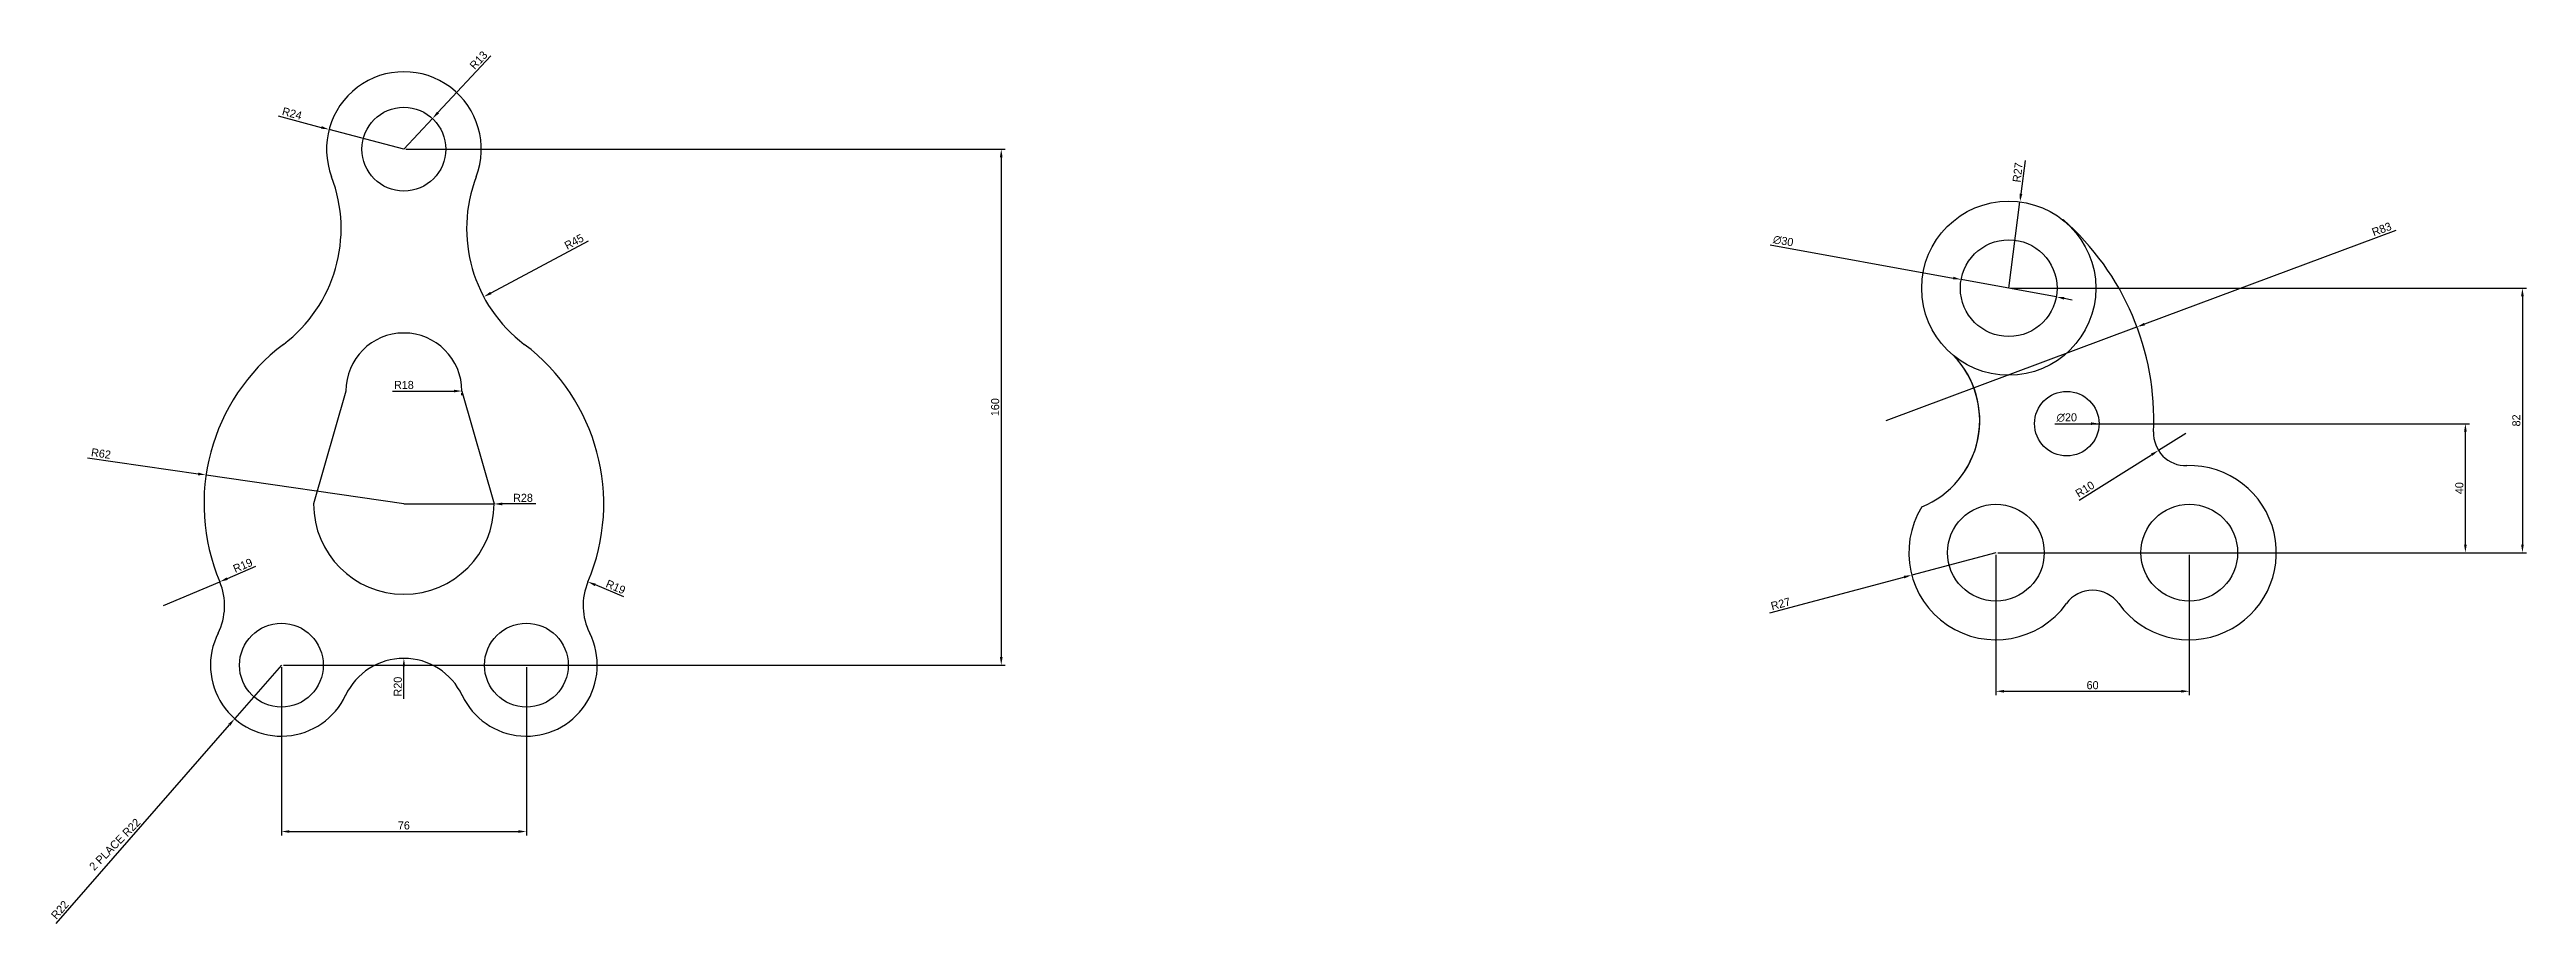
# Model space of a CAD drawing. Header units: millimetres. Extents: x 86 to 854, y 68 to 339.
import ezdxf

# ---------------------------------------------------------------- set-up
doc = ezdxf.new("R2010")
doc.units = ezdxf.units.MM
doc.dimstyles.new('ISO-25', dxfattribs={"dimtxt": 2.5, "dimasz": 2.5, "dimexe": 1.25, "dimexo": 0.625, "dimtad": 1, "dimtxsty": 'Standard', "dimcen": 2.5, "dimadec": 0, "dimazin": 0, "dimtfac": 1, "dimtmove": 0, "dimatfit": 3, "dimfxl": 1, "dimarcsym": 0})

# ---------------------------------------------------------------- blocks, each defined once
blk = doc.blocks.new('*D2')
at = {"color": 0, "lineweight": -2, "transparency": 16777216}
for p, q in [((196.32, 308.5), (382.25, 308.5)), ((381, 306), (381, 151)), ((158.32, 148.5), (382.25, 148.5))]:
    blk.add_line(p, q, dxfattribs=at)
at = {"color": 0, "transparency": 16777216}
for points in [[(380.58, 306), (381.41, 306), (381, 308.5)], [(380.58, 151), (381.41, 151), (381, 148.5)]]:
    blk.add_solid(points, dxfattribs=at)
at = {"layer": 'Defpoints', "color": 0, "transparency": 16777216}
for p in [(195.7, 308.5), (157.7, 148.5), (381, 148.5)]:
    blk.add_point(p, dxfattribs=at)
at = {"color": 0, "transparency": 16777216, "insert": (379.12, 228.5), "char_height": 2.5, "attachment_point": 5, "rotation": 90}
blk.add_mtext('160', dxfattribs=at)
blk = doc.blocks.new('*D3')
at = {"color": 0, "lineweight": -2, "transparency": 16777216}
for p, q in [((156.7, 318.79), (170.07, 315.26)), ((195.7, 308.5), (172.49, 314.62))]:
    blk.add_line(p, q, dxfattribs=at)
at = {"color": 0, "transparency": 16777216}
blk.add_solid([(170.18, 315.66), (169.97, 314.86), (172.49, 314.62)], dxfattribs=at)
at = {"layer": 'Defpoints', "color": 0, "transparency": 16777216}
for p in [(172.49, 314.62), (195.7, 308.5)]:
    blk.add_point(p, dxfattribs=at)
at = {"color": 0, "transparency": 16777216, "insert": (161.01, 319.59), "char_height": 2.5, "attachment_point": 5, "rotation": 345.22227}
blk.add_mtext('R24', dxfattribs=at)
blk = doc.blocks.new('*D4')
at = {"color": 0, "lineweight": -2, "transparency": 16777216}
for p, q in [((222.66, 337.4), (206.27, 319.83)), ((195.7, 308.5), (204.56, 318.01))]:
    blk.add_line(p, q, dxfattribs=at)
at = {"color": 0, "transparency": 16777216}
blk.add_solid([(205.96, 320.12), (206.57, 319.55), (204.56, 318.01)], dxfattribs=at)
at = {"layer": 'Defpoints', "color": 0, "transparency": 16777216}
for p in [(204.56, 318.01), (195.7, 308.5)]:
    blk.add_point(p, dxfattribs=at)
at = {"color": 0, "transparency": 16777216, "insert": (218.87, 336.09), "char_height": 2.5, "attachment_point": 5, "rotation": 46.99332}
blk.add_mtext('R13', dxfattribs=at)
blk = doc.blocks.new('*D7')
at = {"color": 0, "lineweight": -2, "transparency": 16777216}
blk.add_line((263.93, 169.66), (255.11, 173.39), dxfattribs=at)
at = {"color": 0, "transparency": 16777216}
blk.add_solid([(255.27, 173.77), (254.94, 173), (252.8, 174.36)], dxfattribs=at)
at = {"layer": 'Defpoints', "color": 0, "transparency": 16777216}
for p in [(252.8, 174.36), (270.3, 166.96)]:
    blk.add_point(p, dxfattribs=at)
at = {"color": 0, "transparency": 16777216, "insert": (261.4, 172.76), "char_height": 2.5, "attachment_point": 5, "rotation": 337.08554}
blk.add_mtext('R19', dxfattribs=at)
blk = doc.blocks.new('*D8')
at = {"color": 0, "lineweight": -2, "transparency": 16777216}
for p, q in [((149.72, 179.06), (140.89, 175.33)), ((121.09, 166.96), (138.59, 174.36))]:
    blk.add_line(p, q, dxfattribs=at)
at = {"color": 0, "transparency": 16777216}
blk.add_solid([(140.73, 175.72), (141.05, 174.95), (138.59, 174.36)], dxfattribs=at)
at = {"layer": 'Defpoints', "color": 0, "transparency": 16777216}
for p in [(138.59, 174.36), (121.09, 166.96)]:
    blk.add_point(p, dxfattribs=at)
at = {"color": 0, "transparency": 16777216, "insert": (145.73, 179.41), "char_height": 2.5, "attachment_point": 5, "rotation": 22.91446}
blk.add_mtext('R19', dxfattribs=at)
blk = doc.blocks.new('*D9')
at = {"color": 0, "lineweight": -2, "transparency": 16777216}
blk.add_line((195.7, 138.11), (195.7, 148.11), dxfattribs=at)
at = {"color": 0, "transparency": 16777216}
blk.add_solid([(195.28, 148.11), (196.11, 148.11), (195.7, 150.61)], dxfattribs=at)
at = {"layer": 'Defpoints', "color": 0, "transparency": 16777216}
for p in [(195.7, 150.61), (195.7, 130.61)]:
    blk.add_point(p, dxfattribs=at)
at = {"color": 0, "transparency": 16777216, "insert": (193.82, 141.86), "char_height": 2.5, "attachment_point": 5, "rotation": 90}
blk.add_mtext('R20', dxfattribs=at)
blk = doc.blocks.new('*D10')
at = {"color": 0, "lineweight": -2, "transparency": 16777216}
for p, q in [((157.7, 147.88), (157.7, 95.68)), ((233.7, 147.88), (233.7, 95.68)), ((160.2, 96.93), (231.2, 96.93))]:
    blk.add_line(p, q, dxfattribs=at)
at = {"color": 0, "transparency": 16777216}
for points in [[(160.2, 97.34), (160.2, 96.51), (157.7, 96.93)], [(231.2, 97.34), (231.2, 96.51), (233.7, 96.93)]]:
    blk.add_solid(points, dxfattribs=at)
at = {"layer": 'Defpoints', "color": 0, "transparency": 16777216}
for p in [(157.7, 148.5), (233.7, 148.5), (233.7, 96.93)]:
    blk.add_point(p, dxfattribs=at)
at = {"color": 0, "transparency": 16777216, "insert": (195.7, 98.8), "char_height": 2.5, "attachment_point": 5}
blk.add_mtext('76', dxfattribs=at)
blk = doc.blocks.new('*D11')
at = {"color": 0, "lineweight": -2, "transparency": 16777216}
for p, q in [((97.56, 212.84), (131.87, 207.83)), ((195.7, 198.5), (134.35, 207.46))]:
    blk.add_line(p, q, dxfattribs=at)
at = {"color": 0, "transparency": 16777216}
blk.add_solid([(131.93, 208.24), (131.81, 207.41), (134.35, 207.46)], dxfattribs=at)
at = {"layer": 'Defpoints', "color": 0, "transparency": 16777216}
for p in [(134.35, 207.46), (195.7, 198.5)]:
    blk.add_point(p, dxfattribs=at)
at = {"color": 0, "transparency": 16777216, "insert": (101.75, 214.12), "char_height": 2.5, "attachment_point": 5, "rotation": 351.68666}
blk.add_mtext('R62', dxfattribs=at)
blk = doc.blocks.new('*D12')
at = {"color": 0, "lineweight": -2, "transparency": 16777216}
blk.add_line((192.15, 233.5), (211.2, 233.5), dxfattribs=at)
blk.add_arc((195.7, 233.5), 18, 356.02113, 358.01056, dxfattribs=at)
at = {"color": 0, "transparency": 16777216}
blk.add_solid([(211.2, 233.92), (211.2, 233.08), (213.7, 233.5)], dxfattribs=at)
at = {"layer": 'Defpoints', "color": 0, "transparency": 16777216}
for p in [(195.7, 233.5), (213.7, 233.5)]:
    blk.add_point(p, dxfattribs=at)
at = {"color": 0, "transparency": 16777216, "insert": (195.7, 235.38), "char_height": 2.5, "attachment_point": 5}
blk.add_mtext('R18', dxfattribs=at)
blk = doc.blocks.new('*D13')
at = {"color": 0, "lineweight": -2, "transparency": 16777216}
for p, q in [((195.7, 198.5), (223.7, 198.5)), ((236.61, 198.5), (226.2, 198.5))]:
    blk.add_line(p, q, dxfattribs=at)
at = {"color": 0, "transparency": 16777216}
blk.add_solid([(226.2, 198.92), (226.2, 198.08), (223.7, 198.5)], dxfattribs=at)
at = {"layer": 'Defpoints', "color": 0, "transparency": 16777216}
for p in [(195.7, 198.5), (223.7, 198.5)]:
    blk.add_point(p, dxfattribs=at)
at = {"color": 0, "transparency": 16777216, "insert": (232.65, 200.38), "char_height": 2.5, "attachment_point": 5}
blk.add_mtext('R28', dxfattribs=at)
blk = doc.blocks.new('*D14')
at = {"color": 0, "lineweight": -2, "transparency": 16777216}
for p, q in [((157.7, 148.5), (143.23, 131.93)), ((87.79, 68.43), (141.58, 130.04))]:
    blk.add_line(p, q, dxfattribs=at)
at = {"color": 0, "transparency": 16777216}
blk.add_solid([(141.27, 130.32), (141.9, 129.77), (143.23, 131.93)], dxfattribs=at)
at = {"layer": 'Defpoints', "color": 0, "transparency": 16777216}
for p in [(157.7, 148.5), (143.23, 131.93)]:
    blk.add_point(p, dxfattribs=at)
at = {"color": 0, "transparency": 16777216, "insert": (88.98, 72.64), "char_height": 2.5, "attachment_point": 5, "rotation": 48.87629}
blk.add_mtext('R22', dxfattribs=at)
blk = doc.blocks.new('*D19')
at = {"color": 0, "lineweight": -2, "transparency": 16777216}
for p, q in [((689.53, 182.77), (689.53, 139.16)), ((749.53, 182.77), (749.53, 139.16)), ((692.03, 140.41), (747.03, 140.41))]:
    blk.add_line(p, q, dxfattribs=at)
at = {"color": 0, "transparency": 16777216}
for points in [[(692.03, 140.83), (692.03, 140), (689.53, 140.41)], [(747.03, 140.83), (747.03, 140), (749.53, 140.41)]]:
    blk.add_solid(points, dxfattribs=at)
at = {"layer": 'Defpoints', "color": 0, "transparency": 16777216}
for p in [(689.53, 183.39), (749.53, 183.39), (749.53, 140.41)]:
    blk.add_point(p, dxfattribs=at)
at = {"color": 0, "transparency": 16777216, "insert": (719.53, 142.29), "char_height": 2.5, "attachment_point": 5}
blk.add_mtext('60', dxfattribs=at)
blk = doc.blocks.new('*D20')
at = {"color": 0, "lineweight": -2, "transparency": 16777216}
for p, q in [((712.15, 223.39), (836.42, 223.39)), ((835.17, 185.89), (835.17, 220.89)), ((750.15, 183.39), (836.42, 183.39))]:
    blk.add_line(p, q, dxfattribs=at)
at = {"color": 0, "transparency": 16777216}
for points in [[(834.76, 220.89), (835.59, 220.89), (835.17, 223.39)], [(834.76, 185.89), (835.59, 185.89), (835.17, 183.39)]]:
    blk.add_solid(points, dxfattribs=at)
at = {"layer": 'Defpoints', "color": 0, "transparency": 16777216}
for p in [(711.53, 223.39), (835.17, 223.39), (749.53, 183.39)]:
    blk.add_point(p, dxfattribs=at)
at = {"color": 0, "transparency": 16777216, "insert": (833.3, 203.39), "char_height": 2.5, "attachment_point": 5, "rotation": 90}
blk.add_mtext('40', dxfattribs=at)
blk = doc.blocks.new('*D21')
at = {"color": 0, "lineweight": -2, "transparency": 16777216}
for p, q in [((694.15, 265.39), (854.12, 265.39)), ((852.87, 262.89), (852.87, 185.89)), ((690.15, 183.39), (854.12, 183.39))]:
    blk.add_line(p, q, dxfattribs=at)
at = {"color": 0, "transparency": 16777216}
for points in [[(852.45, 262.89), (853.28, 262.89), (852.87, 265.39)], [(852.45, 185.89), (853.28, 185.89), (852.87, 183.39)]]:
    blk.add_solid(points, dxfattribs=at)
at = {"layer": 'Defpoints', "color": 0, "transparency": 16777216}
for p in [(693.53, 265.39), (689.53, 183.39), (852.87, 183.39)]:
    blk.add_point(p, dxfattribs=at)
at = {"color": 0, "transparency": 16777216, "insert": (850.99, 224.39), "char_height": 2.5, "attachment_point": 5, "rotation": 90}
blk.add_mtext('82', dxfattribs=at)
blk = doc.blocks.new('*D22')
at = {"color": 0, "lineweight": -2, "transparency": 16777216}
for p, q in [((698.66, 304.98), (697.32, 294.65)), ((693.53, 265.39), (697, 292.17))]:
    blk.add_line(p, q, dxfattribs=at)
at = {"color": 0, "transparency": 16777216}
blk.add_solid([(696.91, 294.7), (697.74, 294.59), (697, 292.17)], dxfattribs=at)
at = {"layer": 'Defpoints', "color": 0, "transparency": 16777216}
for p in [(697, 292.17), (693.53, 265.39)]:
    blk.add_point(p, dxfattribs=at)
at = {"color": 0, "transparency": 16777216, "insert": (696.29, 301.29), "char_height": 2.5, "attachment_point": 5, "rotation": 82.60569}
blk.add_mtext('R27', dxfattribs=at)
blk = doc.blocks.new('*D23')
at = {"color": 0, "lineweight": -2, "transparency": 16777216}
for p, q in [((689.53, 183.39), (663.44, 176.44)), ((619.41, 164.7), (661.02, 175.79))]:
    blk.add_line(p, q, dxfattribs=at)
at = {"color": 0, "transparency": 16777216}
blk.add_solid([(660.92, 176.2), (661.13, 175.39), (663.44, 176.44)], dxfattribs=at)
at = {"layer": 'Defpoints', "color": 0, "transparency": 16777216}
for p in [(689.53, 183.39), (663.44, 176.44)]:
    blk.add_point(p, dxfattribs=at)
at = {"color": 0, "transparency": 16777216, "insert": (622.76, 167.53), "char_height": 2.5, "attachment_point": 5, "rotation": 14.92907}
blk.add_mtext('R27', dxfattribs=at)
blk = doc.blocks.new('*D24')
at = {"color": 0, "lineweight": -2, "transparency": 16777216}
for p, q in [((619.55, 278.86), (676.31, 268.53)), ((708.28, 262.71), (678.77, 268.08)), ((710.74, 262.26), (713.2, 261.81))]:
    blk.add_line(p, q, dxfattribs=at)
at = {"color": 0, "transparency": 16777216}
for points in [[(676.38, 268.94), (676.24, 268.12), (678.77, 268.08)], [(710.82, 262.67), (710.67, 261.85), (708.28, 262.71)]]:
    blk.add_solid(points, dxfattribs=at)
at = {"layer": 'Defpoints', "color": 0, "transparency": 16777216}
for p in [(678.77, 268.08), (708.28, 262.71)]:
    blk.add_point(p, dxfattribs=at)
at = {"color": 0, "transparency": 16777216, "insert": (623.57, 280.03), "char_height": 2.5, "attachment_point": 5, "rotation": 349.68202}
blk.add_mtext('∅30', dxfattribs=at)
blk = doc.blocks.new('*D25')
at = {"color": 0, "lineweight": -2, "transparency": 16777216}
blk.add_line((707.78, 223.39), (719.03, 223.39), dxfattribs=at)
at = {"color": 0, "transparency": 16777216}
blk.add_solid([(719.03, 223.81), (719.03, 222.98), (721.53, 223.39)], dxfattribs=at)
at = {"layer": 'Defpoints', "color": 0, "transparency": 16777216}
for p in [(701.53, 223.39), (721.53, 223.39)]:
    blk.add_point(p, dxfattribs=at)
at = {"color": 0, "transparency": 16777216, "insert": (711.53, 225.27), "char_height": 2.5, "attachment_point": 5}
blk.add_mtext('∅20', dxfattribs=at)
blk = doc.blocks.new('*D26')
at = {"color": 0, "lineweight": -2, "transparency": 16777216}
for p, q in [((748.44, 220.38), (739.96, 215.08)), ((715.32, 199.7), (737.84, 213.76))]:
    blk.add_line(p, q, dxfattribs=at)
at = {"color": 0, "transparency": 16777216}
blk.add_solid([(737.62, 214.11), (738.06, 213.41), (739.96, 215.08)], dxfattribs=at)
at = {"layer": 'Defpoints', "color": 0, "transparency": 16777216}
for p in [(748.44, 220.38), (739.96, 215.08)]:
    blk.add_point(p, dxfattribs=at)
at = {"color": 0, "transparency": 16777216, "insert": (717.15, 203.06), "char_height": 2.5, "attachment_point": 5, "rotation": 31.97194}
blk.add_mtext('R10', dxfattribs=at)
blk = doc.blocks.new('*D27')
at = {"color": 0, "lineweight": -2, "transparency": 16777216}
for p, q in [((813.57, 283.32), (735.64, 254.26)), ((655.53, 224.39), (733.3, 253.39))]:
    blk.add_line(p, q, dxfattribs=at)
at = {"color": 0, "transparency": 16777216}
blk.add_solid([(735.49, 254.65), (735.78, 253.87), (733.3, 253.39)], dxfattribs=at)
at = {"layer": 'Defpoints', "color": 0, "transparency": 16777216}
for p in [(733.3, 253.39), (655.53, 224.39)]:
    blk.add_point(p, dxfattribs=at)
at = {"color": 0, "transparency": 16777216, "insert": (809.2, 283.69), "char_height": 2.5, "attachment_point": 5, "rotation": 20.44838}
blk.add_mtext('R83', dxfattribs=at)
blk = doc.blocks.new('*D28')
at = {"color": 0, "lineweight": -2, "transparency": 16777216}
blk.add_line((252.87, 280.01), (222.66, 263.89), dxfattribs=at)
at = {"color": 0, "transparency": 16777216}
blk.add_solid([(222.47, 264.26), (222.86, 263.53), (220.46, 262.72)], dxfattribs=at)
at = {"layer": 'Defpoints', "color": 0, "transparency": 16777216}
for p in [(260.16, 283.9), (220.46, 262.72)]:
    blk.add_point(p, dxfattribs=at)
at = {"color": 0, "transparency": 16777216, "insert": (248.49, 279.8), "char_height": 2.5, "attachment_point": 5, "rotation": 28.08158}
blk.add_mtext('R45', dxfattribs=at)

msp = doc.modelspace()

# ---------------------------------------------------------------- linework, layer by layer
for p, q in [((710.309, 286.545), (710.403, 286.664)), ((693.527, 265.394), (693.527, 265.394)), ((693.527, 265.394), (693.527, 265.394)), ((177.695, 233.5), (167.695, 198.5)), ((213.695, 233.5), (223.695, 198.5))]:
    msp.add_line(p, q)
for centre, radius in [((195.695, 308.5), 13), ((693.527, 265.394), 27), ((693.527, 265.394), 15), ((711.527, 223.394), 10), ((689.527, 183.394), 15), ((749.527, 183.394), 15), ((157.695, 148.5), 13), ((233.695, 148.5), 13)]:
    msp.add_circle(centre, radius)
for centre, radius, start, end in [((195.695, 308.5), 24, 339.113263, 200.886737), ((131.23, 283.9), 45, 307.04802, 20.886737), ((260.161, 283.9), 45, 159.113263, 232.95198), ((655.527, 224.394), 83, 357.525061, 48.611492), ((655.527, 224.394), 83, 357.525061, 48.611492), ((195.695, 198.5), 62, 127.04802, 202.914464), ((195.695, 233.5), 18, 0, 180), ((195.695, 198.5), 62, 337.085536, 52.95198), ((655.527, 224.394), 29, 292.335061, 43.898702), ((655.527, 224.394), 29, 327.000622, 43.898702), ((748.44, 220.378), 10, 177.525061, 271.683112), ((749.527, 183.394), 27, 215.824774, 91.683112), ((195.695, 198.5), 28, 180, 0), ((689.527, 183.394), 27, 148.330119, 324.175226), ((121.087, 166.962), 19, 333.237341, 22.914464), ((270.303, 166.962), 19, 157.085536, 206.762659), ((719.527, 161.737), 10, 35.824774, 144.175226), ((157.695, 148.5), 22, 153.237341, 334.966343), ((233.695, 148.5), 22, 205.033657, 26.762659), ((195.695, 130.611), 20, 25.208765, 154.791235)]:
    msp.add_arc(centre, radius, start, end)

# ---------------------------------------------------------------- texts
at = {"insert": (97.851, 86.386), "char_height": 2.5, "attachment_point": 1, "rotation": 45.550323}
msp.add_mtext_dynamic_manual_height_columns('2 PLACE R22', width=69.14047, gutter_width=12.5, heights=[10.897], dxfattribs=at)

# ---------------------------------------------------------------- dimensions: what is measured, and where the dimension line sits
for center, mpoint, picture, middle in [((195.695, 308.5), (204.563, 318.007), '*D4', (220.24, 334.815)), ((195.695, 308.5), (172.489, 314.622), '*D3', (160.531, 317.776)), ((655.527, 224.394), (733.297, 253.391), '*D27', (809.859, 281.938)), ((260.161, 283.9), (220.459, 262.717), '*D28', (249.373, 278.144)), ((195.695, 233.5), (213.695, 233.5), '*D12', (195.695, 233.5)), ((195.695, 198.5), (134.347, 207.464), '*D11', (101.478, 212.267)), ((748.44, 220.378), (739.957, 215.083), '*D26', (718.147, 201.47)), ((689.527, 183.394), (663.438, 176.438), '*D23', (623.239, 165.72)), ((270.303, 166.962), (252.803, 174.36), '*D7', (260.67, 171.034)), ((157.695, 148.5), (143.226, 131.928), '*D14', (90.388, 71.409)), ((195.695, 130.611), (195.695, 150.611), '*D9', (195.695, 141.861))]:
    dim = msp.add_radius_dim(center=center, mpoint=mpoint, dimstyle='ISO-25')
    dim.commit()
    dim.dimension.update_dxf_attribs({"geometry": picture, "text_midpoint": middle, "dimtype": 164})
for base, p1, p2, picture, middle in [((380.996, 148.5), (195.695, 308.5), (157.695, 148.5), '*D2', (379.121, 228.5)), ((852.868, 183.394), (693.527, 265.394), (689.527, 183.394), '*D21', (850.993, 224.394)), ((835.173, 223.394), (749.527, 183.394), (711.527, 223.394), '*D20', (833.298, 203.394))]:
    dim = msp.add_linear_dim(base=base, p1=p1, p2=p2, angle=90, dimstyle='ISO-25')
    dim.commit()
    dim.dimension.update_dxf_attribs({"geometry": picture, "text_midpoint": middle})
for center, mpoint, picture, middle in [((693.527, 265.394), (697.001, 292.169), '*D22', (696.295, 301.295)), ((195.695, 198.5), (223.695, 198.5), '*D13', (232.654, 200.375)), ((121.087, 166.962), (138.588, 174.36), '*D8', (145.726, 179.413))]:
    dim = msp.add_radius_dim(center=center, mpoint=mpoint, dimstyle='ISO-25')
    dim.commit()
    dim.dimension.update_dxf_attribs({"geometry": picture, "text_midpoint": middle})
for p1, p2, picture, middle in [((708.284, 262.707), (678.769, 268.081), '*D24', (623.239, 278.19)), ((701.527, 223.394), (721.527, 223.394), '*D25', (711.527, 223.394))]:
    dim = msp.add_diameter_dim_2p(p1=p1, p2=p2, dimstyle='ISO-25')
    dim.commit()
    dim.dimension.update_dxf_attribs({"geometry": picture, "text_midpoint": middle, "dimtype": 163})
for base, p1, p2, picture, middle in [((749.527, 140.414), (689.527, 183.394), (749.527, 183.394), '*D19', (719.527, 142.289)), ((233.695, 96.928), (157.695, 148.5), (233.695, 148.5), '*D10', (195.695, 98.803))]:
    dim = msp.add_linear_dim(base=base, p1=p1, p2=p2, dimstyle='ISO-25')
    dim.commit()
    dim.dimension.update_dxf_attribs({"geometry": picture, "text_midpoint": middle})

doc.saveas('drawing.dxf')
